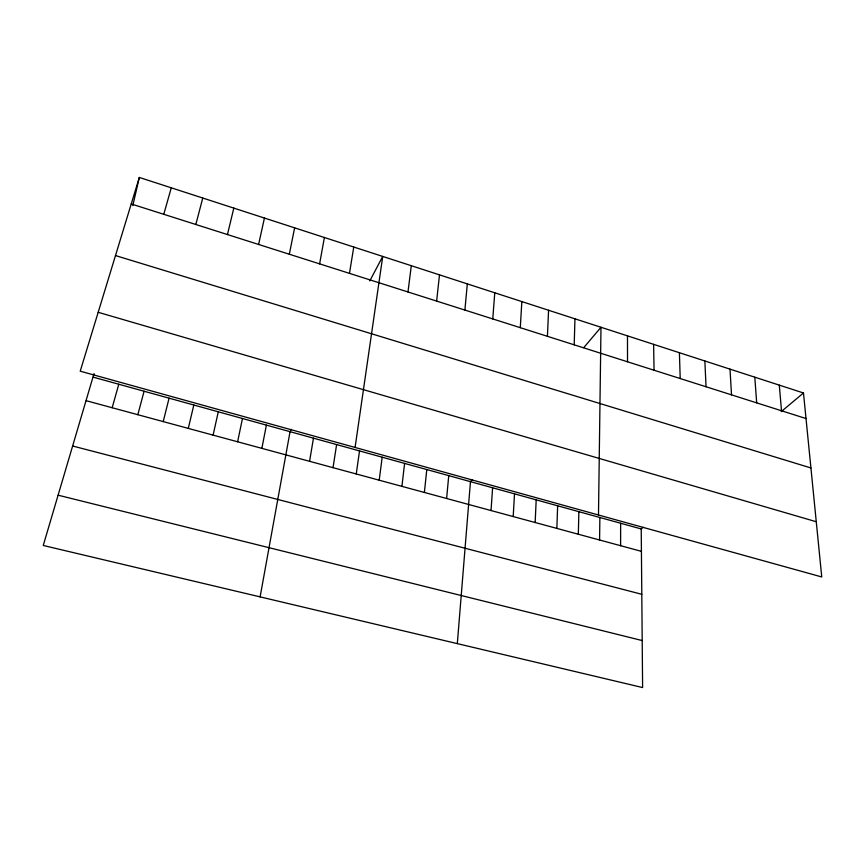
<?xml version="1.0" encoding="UTF-8"?>
<svg xmlns="http://www.w3.org/2000/svg" width="865" height="865" viewBox="0 0 865 865"><rect width="100%" height="100%" fill="white"/><g stroke="black" fill="none" stroke-linecap="round" stroke-linejoin="round"><path stroke-width="1.3" d="M620.605 545.707L620.648 523.249M599.586 539.998L599.867 517.497M598.483 514.999L600.991 327.262L583.745 347.665M578.328 534.235L578.869 511.68M574.209 344.832L574.955 318.817M556.855 528.407L557.644 505.798M547.426 336.312L548.572 310.254M535.154 522.514L536.192 499.862M513.205 516.556L514.513 493.85M520.287 327.684L521.844 301.582M491.028 510.545L492.607 487.784M492.769 318.936L494.758 292.792M457.315 643.636L470.463 481.654L472.074 479.751M446.621 498.489L448.74 475.631M464.894 310.07L467.316 283.882M424.391 492.455L426.791 469.554M436.63 301.074L439.496 274.854M401.922 486.357L404.604 463.413M407.977 291.97L411.308 265.706M379.205 480.194L382.189 457.196M356.25 473.966L359.526 450.925M355.082 447.454L382.73 256.429L369.777 280.93M333.036 467.673L336.615 444.578M349.471 273.362L353.763 247.033M309.573 461.305L313.465 438.166M260.116 596.882L290.056 431.678L291.3 429.332M319.607 263.868L324.397 237.507M261.868 448.362L266.398 425.126M289.321 254.234L294.63 227.841M237.615 441.777L242.47 418.498M258.603 244.46L264.441 218.045M213.093 435.127L218.283 411.805M643.236 527.261L641.225 528.947L642.609 687.556L43.25 545.469L94.036 373.539M132.81 205.621L139.319 177.444L803.477 392.98L821.75 576.955L80.218 371.182L139.319 177.444M188.289 428.391L193.825 405.025M227.452 234.556L233.82 208.108M163.204 421.59L169.086 398.17M195.836 224.5L202.767 198.031M137.838 414.703L144.077 391.25M112.169 407.739L118.786 384.244M163.777 214.304L171.27 187.802M781.182 411.664L803.477 392.98M58.171 495.202L642.198 640.565M72.757 446.037L641.798 594.298M86.219 400.7L641.419 551.351M93.204 377.151L641.225 528.947M98.188 312.297L816.268 521.736M115.488 255.564L810.927 467.965M131.231 203.956L806.018 418.552M779.3 385.13L781.506 410.756M754.799 377.183L756.68 402.863M729.995 369.128L731.52 394.862M704.867 360.975L706.035 386.752M679.403 352.715L680.214 378.546M653.616 344.346L654.048 370.22M627.482 335.858L627.525 361.786"/></g></svg>
